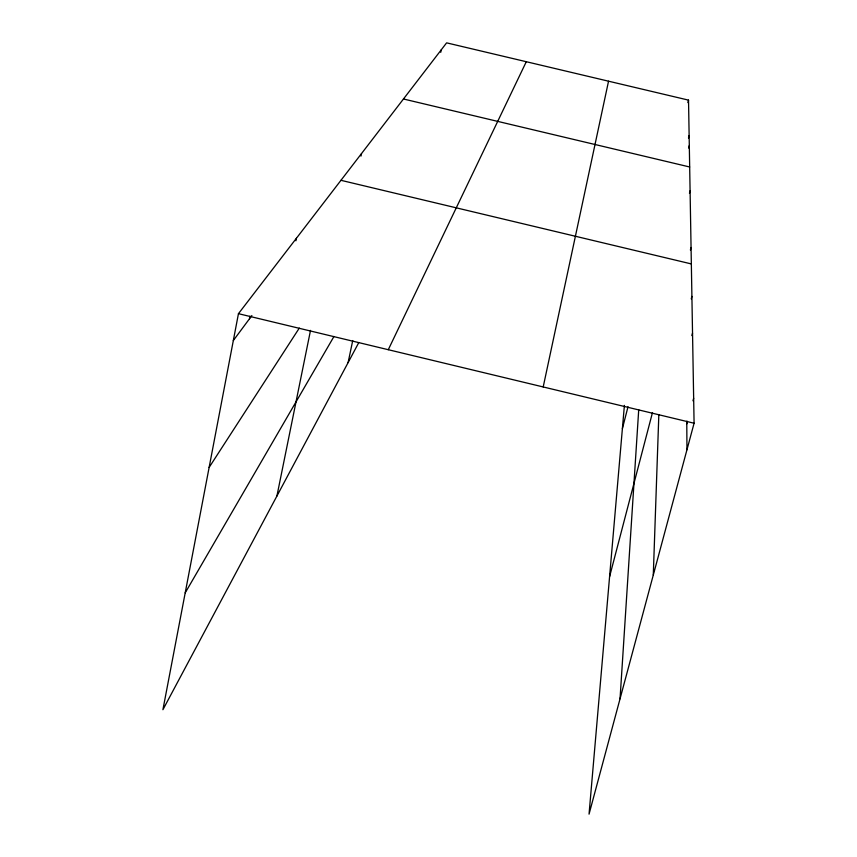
<?xml version="1.0" encoding="UTF-8"?>
<svg xmlns="http://www.w3.org/2000/svg" width="857" height="857" viewBox="0 0 857 857"><rect width="100%" height="100%" fill="white"/><g stroke="black" fill="none" stroke-linecap="round" stroke-linejoin="round"><path stroke-width="1.29" d="M653.291 575.026L658.84 414.531M620.039 698.819L638.722 409.732M624.399 405.382L589.048 814.15L694.084 423.229L688.525 100.13L446.615 42.85L238.45 313.683L162.916 709.703L358.687 342.768M249.505 318.772L249.998 316.169M295.901 240.785L296.393 238.3M276.918 496.032L310.513 330.384M360.99 156.081L361.504 153.585M348.103 362.597L352.741 340.55M440.744 52.32L441.291 49.781M543.199 386.957L608.545 81.19M687.892 102.604L688.525 100.13M688.492 138.031L689.135 135.545M688.653 148.047L689.307 145.497M622.396 428.607L628.02 406.721M689.457 193.275L690.089 190.843M690.399 250.03L691.063 247.491M609.584 576.665L652.477 412.592M691.256 298.857L691.899 296.404M691.878 335.59L692.531 333.127M686.789 423.904L687.475 421.344M692.959 400.808L693.656 398.248M388.285 349.71L526.294 61.715M185.208 592.84L333.973 336.469M209.119 467.429L299.297 328.092M233.318 340.54L251.872 315.569M403.465 98.994L689.671 166.986M340.957 180.313L691.342 263.924M238.45 313.683L694.084 423.229M686.768 421.237L686.96 449.743"/></g></svg>
